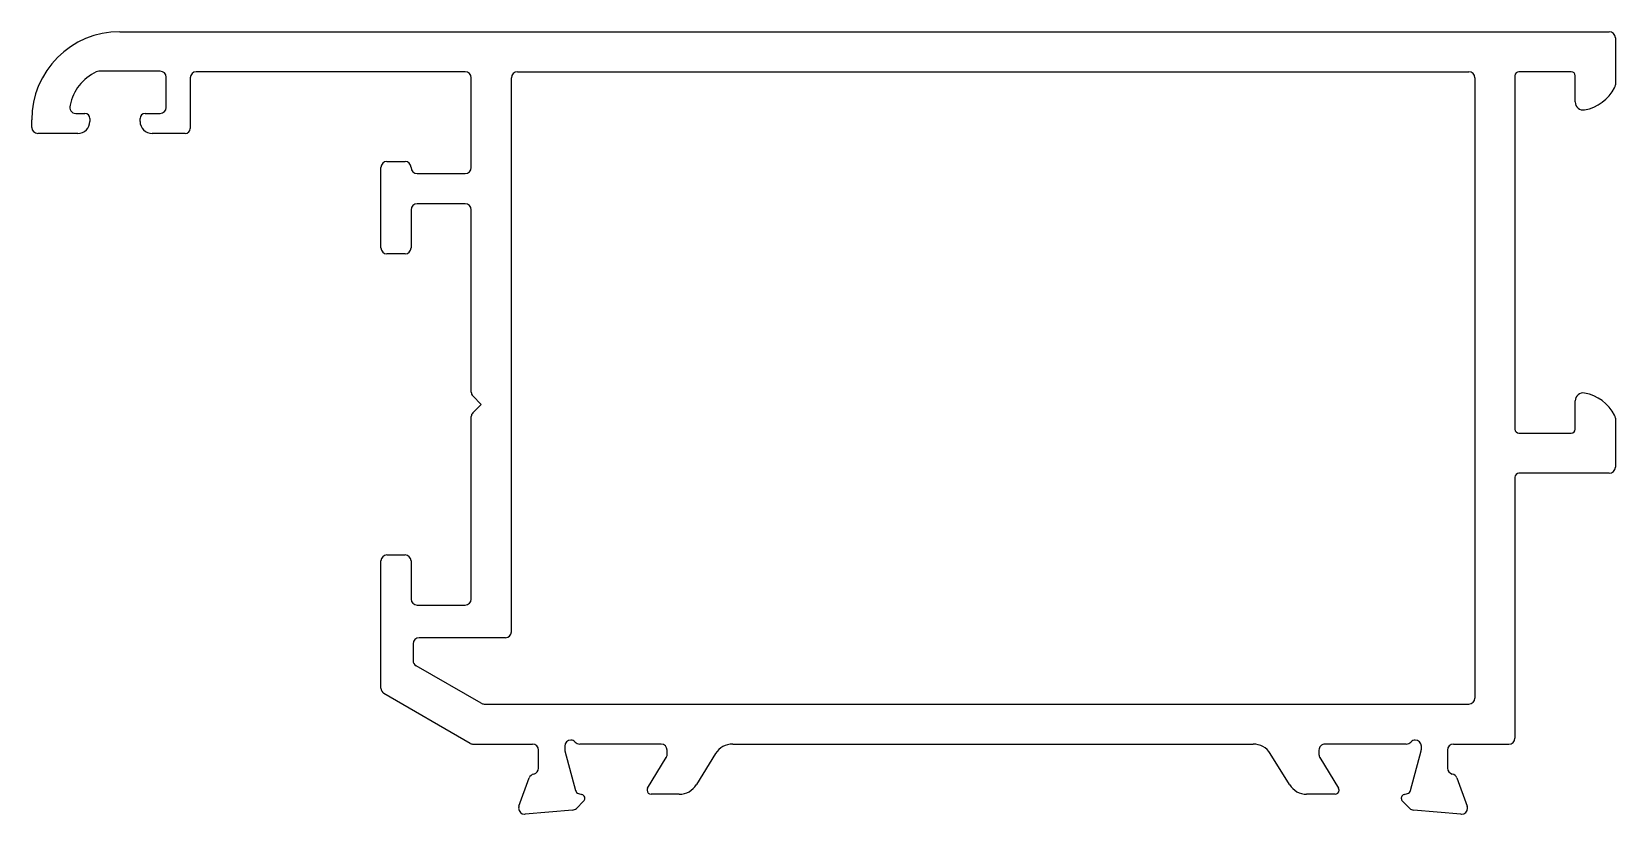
# Model space of a CAD drawing. Extents: x 944.6 to 1023.5, y 426.1 to 465.1.
import ezdxf

# ---------------------------------------------------------------- set-up
doc = ezdxf.new("R2010")
doc.units = 0
doc.layers.get('0').update_dxf_attribs({"linetype": 'CONTINUOUS'})

msp = doc.modelspace()

# ---------------------------------------------------------------- linework, layer by layer
for p, q in [((948.961, 465.134), (980.711, 465.134)), ((980.711, 465.134), (1023.161, 465.134)), ((1023.461, 464.834), (1023.461, 462.481)), ((950.961, 463.164), (947.913, 463.164)), ((951.261, 461.364), (951.261, 462.864)), ((952.461, 462.834), (952.461, 460.314)), ((966.161, 463.134), (952.761, 463.134)), ((966.461, 458.364), (966.461, 462.834)), ((968.461, 435.234), (968.461, 462.834)), ((968.761, 463.134), (1016.161, 463.134)), ((1016.461, 462.834), (1016.461, 431.934)), ((1018.461, 462.934), (1018.461, 445.332)), ((1021.261, 463.134), (1018.661, 463.134)), ((1021.461, 461.633), (1021.461, 462.934)), ((946.754, 461.064), (947.211, 461.064)), ((947.461, 460.814), (947.461, 460.664)), ((949.961, 460.664), (949.961, 460.814)), ((950.211, 461.064), (950.961, 461.064)), ((944.561, 460.364), (944.561, 460.734)), ((946.861, 460.064), (944.861, 460.064)), ((952.211, 460.064), (950.561, 460.064)), ((962.261, 458.664), (963.161, 458.664)), ((961.961, 457.764), (961.961, 458.364)), ((961.961, 454.364), (961.961, 457.764)), ((963.761, 458.064), (966.161, 458.064)), ((963.461, 456.264), (963.461, 454.364)), ((966.161, 456.564), (963.761, 456.564)), ((966.461, 447.167), (966.461, 456.264)), ((963.161, 454.064), (962.261, 454.064)), ((966.961, 446.564), (966.534, 446.991)), ((1021.461, 445.332), (1021.461, 446.734)), ((966.461, 436.864), (966.461, 445.96)), ((966.534, 446.137), (966.961, 446.564)), ((1023.461, 445.885), (1023.461, 443.434)), ((1018.661, 445.132), (1021.261, 445.132)), ((1018.461, 442.934), (1018.461, 429.934)), ((1023.161, 443.134), (1018.661, 443.134)), ((961.961, 432.418), (961.961, 438.764)), ((962.261, 439.064), (963.161, 439.064)), ((963.461, 438.764), (963.461, 436.864)), ((963.761, 436.564), (966.161, 436.564)), ((968.161, 434.934), (963.861, 434.934)), ((963.561, 434.634), (963.561, 433.804)), ((966.95, 431.674), (963.711, 433.544)), ((966.414, 429.674), (962.111, 432.159)), ((967.1, 431.634), (1016.161, 431.634)), ((966.564, 429.634), (969.519, 429.634)), ((969.819, 428.439), (969.819, 429.334)), ((971.119, 429.539), (971.119, 429.378)), ((971.13, 429.301), (971.661, 427.319)), ((975.919, 429.639), (971.867, 429.639)), ((976.219, 429.118), (976.219, 429.339)), ((979.488, 429.639), (1005.419, 429.639)), ((1008.696, 429.339), (1008.696, 429.118)), ((1013.048, 429.639), (1008.996, 429.639)), ((1013.254, 427.319), (1013.785, 429.301)), ((1013.796, 429.378), (1013.796, 429.539)), ((1015.096, 429.334), (1015.096, 428.439)), ((1015.396, 429.634), (1018.161, 429.634)), ((975.249, 427.443), (976.175, 428.962)), ((978.638, 429.166), (977.679, 427.618)), ((1007.229, 427.618), (1006.269, 429.166)), ((1008.74, 428.962), (1009.666, 427.443)), ((968.837, 426.54), (969.351, 427.952)), ((1015.564, 427.952), (1016.078, 426.54)), ((971.802, 427.177), (971.971, 427.132)), ((976.825, 427.139), (975.419, 427.139)), ((1009.496, 427.139), (1008.082, 427.139)), ((1012.944, 427.132), (1013.113, 427.177)), ((971.511, 426.347), (969.146, 426.14)), ((972.061, 426.797), (971.697, 426.434)), ((1013.218, 426.434), (1012.854, 426.797)), ((1015.77, 426.14), (1013.404, 426.347))]:
    msp.add_line(p, q)
for centre, radius, start, end in [((948.961, 460.734), 4.4, 90, 180), ((1023.161, 464.834), 0.3, 0, 90), ((947.913, 462.864), 0.3, 90, 116.5084), ((950.961, 462.864), 0.3, 360, 90), ((948.777, 461.004), 2.35, 115.11369, 168.66901), ((952.761, 462.834), 0.3, 90, 180), ((966.161, 462.834), 0.3, 360, 90), ((968.761, 462.834), 0.3, 90, 180), ((1016.161, 462.834), 0.3, 0, 90), ((1018.661, 462.934), 0.2, 90, 180), ((1021.261, 462.934), 0.2, 360, 90), ((1023.161, 462.481), 0.3, 332.73396, 0), ((1021.861, 461.633), 0.4, 180, 280.16425), ((1021.561, 463.306), 2.1, 280.16425, 332.73396), ((946.754, 461.364), 0.3, 160.06813, 270), ((947.211, 460.814), 0.25, 0, 90), ((950.211, 460.814), 0.25, 90, 180), ((950.961, 461.364), 0.3, 270, 360), ((944.861, 460.364), 0.3, 180, 270), ((946.861, 460.664), 0.6, 270, 0), ((950.561, 460.664), 0.6, 180, 270), ((952.211, 460.314), 0.25, 270, 360), ((962.261, 458.364), 0.3, 90, 180), ((963.161, 458.364), 0.3, 0, 90), ((963.761, 458.364), 0.3, 180, 270), ((966.161, 458.364), 0.3, 270, 360), ((963.761, 456.264), 0.3, 90, 180), ((966.161, 456.264), 0.3, 360, 90), ((962.261, 454.364), 0.3, 180, 270), ((963.161, 454.364), 0.3, 270, 0), ((966.711, 447.167), 0.25, 180, 225), ((1021.861, 446.734), 0.4, 79.83575, 180), ((1021.561, 445.061), 2.1, 27.26604, 79.83575), ((966.711, 445.96), 0.25, 135, 180), ((1023.161, 445.885), 0.3, 0, 27.26604), ((1018.661, 445.332), 0.2, 180, 270), ((1021.261, 445.332), 0.2, 270, 0), ((1023.161, 443.434), 0.3, 270, 0), ((1018.661, 442.934), 0.2, 90, 180), ((962.261, 438.764), 0.3, 90, 180), ((963.161, 438.764), 0.3, 0, 90), ((963.761, 436.864), 0.3, 180, 270), ((966.161, 436.864), 0.3, 270, 0), ((963.861, 434.634), 0.3, 90, 180), ((968.161, 435.234), 0.3, 270, 0), ((963.861, 433.804), 0.3, 180, 240), ((962.261, 432.418), 0.3, 180, 240), ((967.1, 431.934), 0.3, 240, 270), ((1016.161, 431.934), 0.3, 270, 0), ((966.564, 429.934), 0.3, 240, 270), ((969.519, 429.334), 0.3, 0, 90), ((971.419, 429.539), 0.3, 90, 180), ((971.419, 429.378), 0.3, 180, 195), ((971.419, 429.539), 0.3, 41.81031, 90), ((971.867, 429.939), 0.3, 221.81031, 270), ((975.919, 429.339), 0.3, 360, 90), ((979.488, 428.639), 1, 90, 148.20772), ((1005.419, 428.639), 1, 31.79228, 90), ((1008.995, 429.339), 0.299, 89.9014, 180.0986), ((1013.048, 429.939), 0.3, 270, 318.18969), ((1013.496, 429.539), 0.3, 90, 138.18969), ((1013.496, 429.539), 0.3, 360, 90), ((1013.496, 429.378), 0.3, 345, 360), ((1015.396, 429.334), 0.3, 90, 180), ((1018.161, 429.934), 0.3, 270, 0), ((969.519, 428.439), 0.3, 280.90428, 0), ((975.919, 429.118), 0.3, 328.60449, 360), ((1008.996, 429.118), 0.3, 180, 211.39551), ((1015.396, 428.439), 0.3, 180, 259.09572), ((969.633, 427.85), 0.3, 100.90428, 160), ((1015.282, 427.85), 0.3, 20, 79.09572), ((971.854, 427.371), 0.2, 195, 255), ((971.919, 426.939), 0.2, 15, 75), ((971.919, 426.939), 0.2, 315, 0), ((971.919, 426.939), 0.2, 360, 15), ((975.419, 427.339), 0.2, 148.60449, 180), ((975.419, 427.339), 0.2, 180, 270), ((976.825, 428.139), 1, 270, 328.6), ((1008.082, 428.139), 1, 211.4, 270), ((1009.496, 427.339), 0.2, 270, 360), ((1009.496, 427.339), 0.2, 0, 31.39551), ((1012.996, 426.939), 0.2, 165, 180), ((1012.996, 426.939), 0.2, 180, 225), ((1012.996, 426.939), 0.2, 105, 165), ((1013.061, 427.371), 0.2, 285, 345), ((969.101, 426.442), 0.281, 159.71969, 180.66397), ((969.119, 426.439), 0.3, 180, 270), ((969.119, 426.439), 0.3, 270, 275), ((971.485, 426.646), 0.3, 275, 315), ((1013.43, 426.646), 0.3, 225, 265), ((1015.796, 426.439), 0.3, 265, 270), ((1015.796, 426.439), 0.3, 270, 360), ((1015.814, 426.442), 0.281, 359.33603, 20.28031)]:
    msp.add_arc(centre, radius, start, end)

doc.saveas('drawing.dxf')
